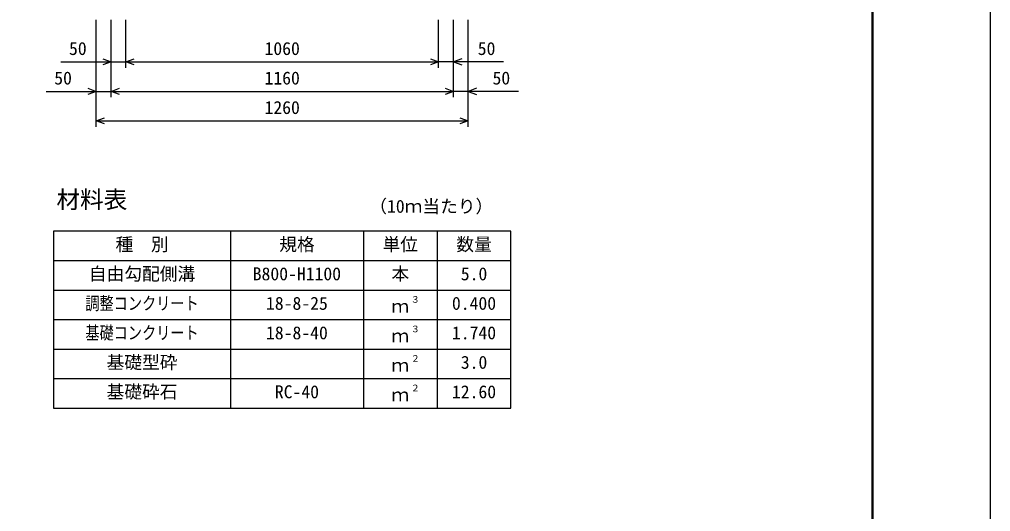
# Model space of a CAD drawing. Units: millimetres, scale not verified. Extents: x -16800 to 16800, y -5940 to 5940.
# Drawn here: x 13510 to 16800, y -41 to 1628 of the extents above; entities that cross this region are included whole.
import ezdxf
from ezdxf.enums import TextEntityAlignment as Align

# ---------------------------------------------------------------- set-up
doc = ezdxf.new("R2010")
doc.units = ezdxf.units.MM
doc.header["$LTSCALE"] = 20
for name, color, linetype, lineweight in [('0-0_DIM', 7, 'Continuous', 25), ('0-1_Defpoints', 5, 'Continuous', 25), ('0-3_HYO', 3, 'Continuous', 25), ('0-4_HYO2', 4, 'Continuous', 25), ('0-6_TXT', 7, 'Continuous', 25), ('0-7_WAKU', 3, 'Continuous', 25)]:
    doc.layers.add(name, color=color, linetype=linetype, lineweight=lineweight)
doc.styles.add('ＭＳ ゴシック', font='')
doc.styles.get('ＭＳ ゴシック').set_extended_font_data('MS Gothic')

msp = doc.modelspace()

# ---------------------------------------------------------------- linework, layer by layer
at = {"layer": '0-0_DIM'}
for p, q in [((13770, 1264.15), (13770, 1626.49)), ((13820, 1364.15), (13820, 1626.49)), ((13870, 1464.15), (13870, 1626.49)), ((14930, 1464.15), (14930, 1626.49)), ((14980, 1364.15), (14980, 1626.49)), ((15030, 1264.15), (15030, 1626.49)), ((13650, 1484.15), (13870, 1484.15)), ((13870, 1484.15), (14930, 1484.15)), ((15150, 1484.15), (14930, 1484.15)), ((13600, 1384.15), (13820, 1384.15)), ((13820, 1384.15), (14980, 1384.15)), ((15200, 1384.15), (14980, 1384.15)), ((13770, 1284.15), (15030, 1284.15))]:
    msp.add_line(p, q, dxfattribs=at)
for points in [[(13791.81, 1494.41), (13820, 1484.15), (13791.81, 1473.89)], [(13898.19, 1473.89), (13870, 1484.15), (13898.19, 1494.41)], [(14901.81, 1494.41), (14930, 1484.15), (14901.81, 1473.89)], [(15008.19, 1494.41), (14980, 1484.15), (15008.19, 1473.89)], [(13741.81, 1394.41), (13770, 1384.15), (13741.81, 1373.89)], [(13848.19, 1373.89), (13820, 1384.15), (13848.19, 1394.41)], [(14951.81, 1394.41), (14980, 1384.15), (14951.81, 1373.89)], [(15058.19, 1394.41), (15030, 1384.15), (15058.19, 1373.89)], [(13798.19, 1273.89), (13770, 1284.15), (13798.19, 1294.41)], [(15001.81, 1294.41), (15030, 1284.15), (15001.81, 1273.89)]]:
    msp.add_lwpolyline(points, dxfattribs=at)
at = {"layer": '0-1_Defpoints'}
msp.add_lwpolyline([(0, -5940), (16800, -5940), (16800, 5940), (0, 5940)], close=True, dxfattribs=at)
at = {"layer": '0-3_HYO'}
for p, q in [((14225, 910.2), (14225, 310.2)), ((14675, 910.2), (14675, 310.2)), ((14925, 910.2), (14925, 310.2)), ((13625, 810.2), (15175, 810.2))]:
    msp.add_line(p, q, dxfattribs=at)
msp.add_lwpolyline([(13625, 310.2), (15175, 310.2), (15175, 910.2), (13625, 910.2)], close=True, dxfattribs=at)
at = {"layer": '0-4_HYO2'}
for p, q in [((13625, 710.2), (15175, 710.2)), ((13625, 610.2), (15175, 610.2)), ((13625, 510.2), (15175, 510.2)), ((13625, 410.2), (15175, 410.2))]:
    msp.add_line(p, q, dxfattribs=at)
at = {"layer": '0-7_WAKU', "lineweight": 50}
msp.add_lwpolyline([(400, -5540), (16400, -5540), (16400, 5540), (400, 5540)], close=True, dxfattribs=at)

# ---------------------------------------------------------------- texts
at = {"layer": '0-0_DIM', "style": 'ＭＳ ゴシック'}
for s, p in [('50', (13677.56, 1494.15)), ('1060', (14340, 1494.15)), ('50', (15062.44, 1494.15)), ('50', (13627.56, 1394.15)), ('1160', (14340, 1394.15)), ('50', (15112.44, 1394.15)), ('1260', (14340, 1294.15))]:
    msp.add_text(s, height=43.99, dxfattribs=at).set_placement(p, align=Align.BOTTOM_LEFT)
at = {"layer": '0-6_TXT', "style": 'ＭＳ ゴシック'}
for s, height, p in [('材料表', 58.65, (13635, 970.2)), ('（10ｍ当たり）', 43.99, (14695, 959.2)), ('種\u3000別', 43.99, (13835, 830.2)), ('規格', 43.99, (14390, 830.2)), ('単位', 43.99, (14740, 830.2)), ('数量', 43.99, (14990, 830.2)), ('自由勾配側溝', 43.99, (13745, 730.2)), ('本', 43.99, (14770, 730.2)), ('B800-H1100', 43.99, (14300, 730.2)), ('5.0', 43.99, (15005, 730.2)), ('18-8-25', 43.99, (14345, 630.2)), ('ｍ', 43.99, (14770, 620.2)), ('３', 21.99, (14835.54, 660.57)), ('0.400', 43.99, (14975, 630.2)), ('18-8-40', 43.99, (14345, 530.2)), ('ｍ', 43.99, (14770, 520.2)), ('３', 21.99, (14835.54, 560.57)), ('1.740', 43.99, (14975, 530.2)), ('基礎型砕', 43.99, (13805, 430.2)), ('ｍ', 43.99, (14770, 420.2)), ('２', 21.99, (14835.54, 460.57)), ('3.0', 43.99, (15005, 430.2)), ('基礎砕石', 43.99, (13805, 330.2)), ('RC-40', 43.99, (14375, 330.2)), ('ｍ', 43.99, (14770, 320.2)), ('２', 21.99, (14835.54, 360.57)), ('12.60', 43.99, (14975, 330.2))]:
    msp.add_text(s, height=height, dxfattribs=at).set_placement(p, align=Align.BOTTOM_LEFT)
at = {"layer": '0-6_TXT', "style": 'ＭＳ ゴシック', "width": 0.8}
for s, p in [('調整コンクリート', (13733, 630.2)), ('基礎コンクリート', (13733, 530.2))]:
    msp.add_text(s, height=43.99, dxfattribs=at).set_placement(p, align=Align.BOTTOM_LEFT)

doc.saveas('drawing.dxf')
